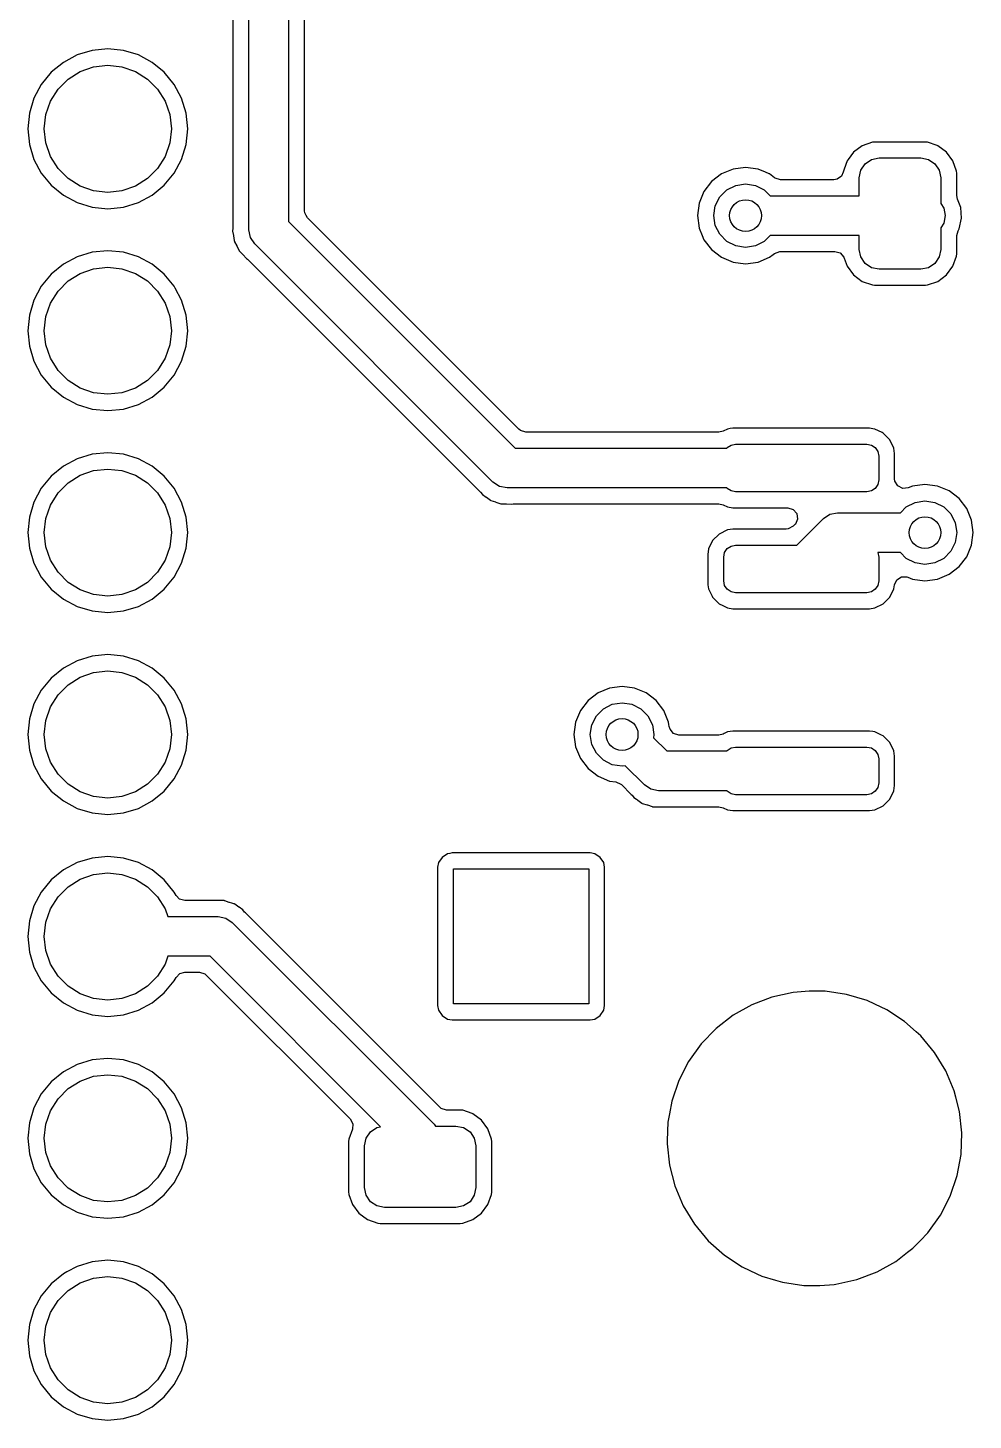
# Model space of a CAD drawing. Extents: x -3.95 to 1.03, y -1.83 to 1.03.
# Drawn here: x -2.194 to -1.726, y -0.14 to 0.55 of the extents above; entities that cross this region are included whole.
import ezdxf

# ---------------------------------------------------------------- set-up
doc = ezdxf.new("R2010")
doc.units = 0
doc.header["$MEASUREMENT"] = 0
doc.layers.add('BLACK', color=7, linetype='CONTINUOUS')

msp = doc.modelspace()

# ---------------------------------------------------------------- linework, layer by layer
at = {"layer": 'BLACK', "linetype": 'CONTINUOUS'}
for p, q in [((-2.08484, 0.45), (-2.08484, 0.6162)), ((-2.06516, 0.62028), (-2.06516, 0.45408)), ((-2.05726, 0.45937), (-2.05726, 0.61901)), ((-2.09274, 0.61091), (-2.09274, 0.45127)), ((-2.16245, 0.53882), (-2.16987, 0.53657)), ((-2.15472, 0.53958), (-2.16245, 0.53882)), ((-2.147, 0.53882), (-2.15472, 0.53958)), ((-2.13958, 0.53657), (-2.147, 0.53882)), ((-2.17671, 0.53291), (-2.18271, 0.52799)), ((-2.16987, 0.53657), (-2.17671, 0.53291)), ((-2.16173, 0.53071), (-2.15472, 0.5315)), ((-2.15472, 0.5315), (-2.14772, 0.53071)), ((-2.13273, 0.53291), (-2.13958, 0.53657)), ((-2.12674, 0.52799), (-2.13273, 0.53291)), ((-2.18271, 0.52799), (-2.18763, 0.52199)), ((-2.17935, 0.51964), (-2.17436, 0.52463)), ((-2.17436, 0.52463), (-2.16839, 0.52838)), ((-2.16839, 0.52838), (-2.16173, 0.53071)), ((-2.14772, 0.53071), (-2.14106, 0.52838)), ((-2.14106, 0.52838), (-2.13509, 0.52463)), ((-2.13509, 0.52463), (-2.1301, 0.51964)), ((-2.12181, 0.52199), (-2.12674, 0.52799)), ((-2.18763, 0.52199), (-2.19129, 0.51515)), ((-2.1831, 0.51367), (-2.17935, 0.51964)), ((-2.1301, 0.51964), (-2.12635, 0.51367)), ((-2.11816, 0.51515), (-2.12181, 0.52199)), ((-2.12181, 0.52199), (-2.12181, 0.52199)), ((-2.19129, 0.51515), (-2.19354, 0.50772)), ((-2.18543, 0.50701), (-2.1831, 0.51367)), ((-2.12635, 0.51367), (-2.12402, 0.50701)), ((-2.1159, 0.50772), (-2.11816, 0.51515)), ((-2.19354, 0.50772), (-2.1943, 0.5)), ((-2.18622, 0.5), (-2.18543, 0.50701)), ((-2.12402, 0.50701), (-2.12323, 0.5)), ((-2.11514, 0.5), (-2.1159, 0.50772)), ((-2.1943, 0.5), (-2.19354, 0.49228)), ((-2.18543, 0.49299), (-2.18622, 0.5)), ((-2.12323, 0.5), (-2.12402, 0.49299)), ((-2.1159, 0.49228), (-2.11514, 0.5)), ((-2.19354, 0.49228), (-2.19129, 0.48485)), ((-2.1831, 0.48633), (-2.18543, 0.49299)), ((-2.12402, 0.49299), (-2.12635, 0.48633)), ((-2.11816, 0.48485), (-2.1159, 0.49228)), ((-1.78107, 0.49157), (-1.78538, 0.4884)), ((-1.77603, 0.49334), (-1.78107, 0.49157)), ((-1.78107, 0.49157), (-1.78107, 0.49157)), ((-1.78107, 0.49157), (-1.78107, 0.49157)), ((-1.77483, 0.49345), (-1.77603, 0.49334)), ((-1.74989, 0.49345), (-1.77483, 0.49345)), ((-1.74869, 0.49334), (-1.74989, 0.49345)), ((-1.74398, 0.49169), (-1.74869, 0.49334)), ((-1.74364, 0.49157), (-1.74398, 0.49169)), ((-1.73934, 0.4884), (-1.74364, 0.49157)), ((-2.19129, 0.48485), (-2.18763, 0.47801)), ((-2.17935, 0.48036), (-2.1831, 0.48633)), ((-2.12635, 0.48633), (-2.1301, 0.48036)), ((-2.12181, 0.47801), (-2.11816, 0.48485)), ((-1.78855, 0.4841), (-1.78997, 0.48003)), ((-1.78799, 0.48485), (-1.78855, 0.4841)), ((-1.78538, 0.4884), (-1.78799, 0.48485)), ((-1.77965, 0.48268), (-1.77646, 0.48481)), ((-1.77646, 0.48481), (-1.77269, 0.48556)), ((-1.77269, 0.48556), (-1.75202, 0.48556)), ((-1.75202, 0.48556), (-1.74826, 0.48481)), ((-1.74826, 0.48481), (-1.74506, 0.48268)), ((-1.73616, 0.4841), (-1.73934, 0.4884)), ((-1.7344, 0.47905), (-1.73616, 0.4841)), ((-2.18763, 0.47801), (-2.18271, 0.47201)), ((-2.17436, 0.47537), (-2.17935, 0.48036)), ((-2.1301, 0.48036), (-2.13509, 0.47537)), ((-2.12674, 0.47201), (-2.12181, 0.47801)), ((-1.8508, 0.47765), (-1.85573, 0.47386)), ((-1.84504, 0.48003), (-1.8508, 0.47765)), ((-1.83887, 0.48085), (-1.84504, 0.48003)), ((-1.8327, 0.48003), (-1.83887, 0.48085)), ((-1.82902, 0.47851), (-1.8327, 0.48003)), ((-1.82716, 0.47774), (-1.82902, 0.47851)), ((-1.82695, 0.47765), (-1.82716, 0.47774)), ((-1.82447, 0.47574), (-1.82695, 0.47765)), ((-1.79132, 0.47661), (-1.79356, 0.47501)), ((-1.79057, 0.47851), (-1.79132, 0.47661)), ((-1.79051, 0.47849), (-1.79057, 0.47851)), ((-1.78997, 0.48003), (-1.79051, 0.47849)), ((-1.78253, 0.47572), (-1.78179, 0.47948)), ((-1.78179, 0.47948), (-1.77965, 0.48268)), ((-1.74506, 0.48268), (-1.74293, 0.47948)), ((-1.74293, 0.47948), (-1.74218, 0.47572)), ((-1.7343, 0.47797), (-1.7344, 0.47905)), ((-1.73429, 0.47785), (-1.7343, 0.47797)), ((-1.7343, 0.47797), (-1.7343, 0.47797)), ((-1.73429, 0.47774), (-1.73429, 0.47785)), ((-1.73429, 0.46695), (-1.73429, 0.47774)), ((-2.18271, 0.47201), (-2.17671, 0.46709)), ((-2.16839, 0.47162), (-2.17436, 0.47537)), ((-2.16173, 0.46929), (-2.16839, 0.47162)), ((-2.15472, 0.4685), (-2.16173, 0.46929)), ((-2.14772, 0.46929), (-2.15472, 0.4685)), ((-2.14106, 0.47162), (-2.14772, 0.46929)), ((-2.13509, 0.47537), (-2.14106, 0.47162)), ((-2.13273, 0.46709), (-2.12674, 0.47201)), ((-1.85952, 0.46892), (-1.86191, 0.46317)), ((-1.85573, 0.47386), (-1.85952, 0.46892)), ((-1.85161, 0.46626), (-1.84813, 0.46974)), ((-1.84813, 0.46974), (-1.84374, 0.47198)), ((-1.84374, 0.47198), (-1.83887, 0.47275)), ((-1.83887, 0.47275), (-1.83401, 0.47198)), ((-1.83401, 0.47198), (-1.82962, 0.46974)), ((-1.82962, 0.46974), (-1.82672, 0.46684)), ((-1.82413, 0.47551), (-1.82447, 0.47574)), ((-1.82149, 0.47474), (-1.82413, 0.47551)), ((-1.79517, 0.47474), (-1.82149, 0.47474)), ((-1.79356, 0.47501), (-1.79517, 0.47474)), ((-1.78253, 0.46684), (-1.78253, 0.47572)), ((-1.74218, 0.47572), (-1.74218, 0.46297)), ((-2.17671, 0.46709), (-2.17671, 0.46709)), ((-2.17671, 0.46709), (-2.16987, 0.46343)), ((-2.16987, 0.46343), (-2.16245, 0.46118)), ((-2.147, 0.46118), (-2.13958, 0.46343)), ((-2.13958, 0.46343), (-2.13273, 0.46709)), ((-1.86191, 0.46317), (-1.86272, 0.457)), ((-1.85385, 0.46187), (-1.85161, 0.46626)), ((-1.82672, 0.46684), (-1.78253, 0.46684)), ((-1.74218, 0.46297), (-1.74071, 0.46077)), ((-1.73395, 0.46516), (-1.73429, 0.46695)), ((-1.73231, 0.46099), (-1.73395, 0.46516)), ((-2.16245, 0.46118), (-2.15472, 0.46042)), ((-2.15472, 0.46042), (-2.147, 0.46118)), ((-2.05715, 0.45833), (-2.05726, 0.45937)), ((-2.05643, 0.457), (-2.05715, 0.45833)), ((-2.05583, 0.45592), (-2.05643, 0.457)), ((-1.95108, 0.35117), (-2.05583, 0.45592)), ((-1.86272, 0.457), (-1.86191, 0.45083)), ((-1.85462, 0.457), (-1.85385, 0.46187)), ((-1.85385, 0.45213), (-1.85462, 0.457)), ((-1.74071, 0.46077), (-1.73996, 0.457)), ((-1.73996, 0.457), (-1.74071, 0.45323)), ((-1.7331, 0.45045), (-1.73191, 0.45566)), ((-1.73191, 0.45566), (-1.73231, 0.46099)), ((-2.09277, 0.45072), (-2.09292, 0.44933)), ((-2.09292, 0.44933), (-2.09251, 0.44712)), ((-2.09274, 0.45127), (-2.09277, 0.45072)), ((-2.08409, 0.44623), (-2.08484, 0.45)), ((-2.06516, 0.45408), (-1.95292, 0.34184)), ((-1.86191, 0.45083), (-1.86036, 0.44709)), ((-1.85161, 0.44774), (-1.85385, 0.45213)), ((-1.74071, 0.45323), (-1.74218, 0.45103)), ((-1.74218, 0.45103), (-1.74218, 0.44028)), ((-1.73429, 0.44709), (-1.73363, 0.44953)), ((-1.73363, 0.44953), (-1.7331, 0.45045)), ((-2.09251, 0.44712), (-2.09248, 0.44694)), ((-2.09248, 0.44694), (-2.09214, 0.44471)), ((-2.09214, 0.44471), (-2.09214, 0.44471)), ((-2.09214, 0.44471), (-2.0921, 0.44448)), ((-2.0921, 0.44448), (-2.09204, 0.44429)), ((-2.09204, 0.44429), (-2.09193, 0.44408)), ((-2.09193, 0.44408), (-2.09193, 0.44408)), ((-2.09193, 0.44408), (-2.09088, 0.44208)), ((-2.09088, 0.44208), (-2.0908, 0.44192)), ((-2.0908, 0.44192), (-2.08972, 0.43968)), ((-2.08196, 0.44304), (-2.08409, 0.44623)), ((-1.96396, 0.32504), (-2.08196, 0.44304)), ((-1.86036, 0.44709), (-1.85952, 0.44508)), ((-1.85952, 0.44508), (-1.85573, 0.44014)), ((-1.84813, 0.44426), (-1.85161, 0.44774)), ((-1.84374, 0.44202), (-1.84813, 0.44426)), ((-1.83887, 0.44125), (-1.84374, 0.44202)), ((-1.83401, 0.44202), (-1.83887, 0.44125)), ((-1.82962, 0.44426), (-1.83401, 0.44202)), ((-1.82672, 0.44716), (-1.82962, 0.44426)), ((-1.78253, 0.44716), (-1.82672, 0.44716)), ((-1.78253, 0.44028), (-1.78253, 0.44716)), ((-1.73429, 0.43815), (-1.73429, 0.44709)), ((-2.16987, 0.43657), (-2.17671, 0.43291)), ((-2.16245, 0.43882), (-2.16987, 0.43657)), ((-2.15472, 0.43958), (-2.16245, 0.43882)), ((-2.147, 0.43882), (-2.15472, 0.43958)), ((-2.13958, 0.43657), (-2.147, 0.43882)), ((-2.13273, 0.43291), (-2.13958, 0.43657)), ((-2.08972, 0.43968), (-2.0896, 0.43952)), ((-2.0896, 0.43952), (-2.08784, 0.43776)), ((-2.08784, 0.43776), (-2.08771, 0.43763)), ((-2.08771, 0.43763), (-2.0862, 0.43599)), ((-2.0862, 0.43599), (-2.08602, 0.4358)), ((-2.08602, 0.4358), (-2.08544, 0.43535)), ((-2.08544, 0.43535), (-1.97044, 0.32036)), ((-1.85573, 0.44014), (-1.8508, 0.43635)), ((-1.8508, 0.43635), (-1.84504, 0.43397)), ((-1.8327, 0.43397), (-1.82695, 0.43635)), ((-1.82695, 0.43635), (-1.8252, 0.43769)), ((-1.8252, 0.43769), (-1.82447, 0.43826)), ((-1.82447, 0.43826), (-1.8219, 0.43925)), ((-1.8219, 0.43925), (-1.82149, 0.43926)), ((-1.82149, 0.43926), (-1.79459, 0.43926)), ((-1.79459, 0.43926), (-1.79195, 0.43849)), ((-1.79195, 0.43849), (-1.79015, 0.43641)), ((-1.79015, 0.43641), (-1.78998, 0.436)), ((-1.78998, 0.436), (-1.78855, 0.4319)), ((-1.78179, 0.43652), (-1.78253, 0.44028)), ((-1.77965, 0.43332), (-1.78179, 0.43652)), ((-1.74293, 0.43652), (-1.74506, 0.43332)), ((-1.74218, 0.44028), (-1.74293, 0.43652)), ((-1.73616, 0.4319), (-1.7344, 0.43695)), ((-1.7344, 0.43695), (-1.7343, 0.43803)), ((-1.7343, 0.43803), (-1.73429, 0.43815)), ((-1.7343, 0.43803), (-1.7343, 0.43803)), ((-2.18271, 0.42799), (-2.18763, 0.42199)), ((-2.17671, 0.43291), (-2.18271, 0.42799)), ((-2.17436, 0.42462), (-2.16839, 0.42838)), ((-2.16839, 0.42838), (-2.16173, 0.43071)), ((-2.16173, 0.43071), (-2.15472, 0.4315)), ((-2.15472, 0.4315), (-2.14772, 0.43071)), ((-2.14772, 0.43071), (-2.14106, 0.42838)), ((-2.14106, 0.42838), (-2.13509, 0.42462)), ((-2.12674, 0.42799), (-2.13273, 0.43291)), ((-2.12181, 0.42199), (-2.12674, 0.42799)), ((-1.84504, 0.43397), (-1.83887, 0.43315)), ((-1.83887, 0.43315), (-1.8327, 0.43397)), ((-1.78855, 0.4319), (-1.78855, 0.4319)), ((-1.78855, 0.4319), (-1.78855, 0.4319)), ((-1.78855, 0.4319), (-1.78538, 0.4276)), ((-1.78538, 0.4276), (-1.78107, 0.42442)), ((-1.77646, 0.43119), (-1.77965, 0.43332)), ((-1.77269, 0.43044), (-1.77646, 0.43119)), ((-1.75202, 0.43044), (-1.77269, 0.43044)), ((-1.74826, 0.43119), (-1.75202, 0.43044)), ((-1.74506, 0.43332), (-1.74826, 0.43119)), ((-1.74364, 0.42442), (-1.73934, 0.4276)), ((-1.73934, 0.4276), (-1.73616, 0.4319)), ((-2.18763, 0.42199), (-2.19129, 0.41515)), ((-2.17935, 0.41964), (-2.17436, 0.42462)), ((-2.13509, 0.42462), (-2.1301, 0.41964)), ((-2.12134, 0.42111), (-2.12181, 0.42199)), ((-2.11816, 0.41515), (-2.12134, 0.42111)), ((-1.78107, 0.42442), (-1.77603, 0.42266)), ((-1.77603, 0.42266), (-1.77494, 0.42256)), ((-1.77494, 0.42256), (-1.77494, 0.42256)), ((-1.77494, 0.42256), (-1.77483, 0.42255)), ((-1.77483, 0.42255), (-1.77471, 0.42255)), ((-1.77471, 0.42255), (-1.75, 0.42255)), ((-1.75, 0.42255), (-1.74989, 0.42255)), ((-1.74989, 0.42255), (-1.74977, 0.42256)), ((-1.74977, 0.42256), (-1.74869, 0.42266)), ((-1.74977, 0.42256), (-1.74977, 0.42256)), ((-1.74869, 0.42266), (-1.74364, 0.42442)), ((-2.19129, 0.41515), (-2.19354, 0.40772)), ((-2.1831, 0.41367), (-2.17935, 0.41964)), ((-2.1301, 0.41964), (-2.12635, 0.41367)), ((-2.1159, 0.40772), (-2.11816, 0.41515)), ((-2.19354, 0.40772), (-2.1943, 0.4)), ((-2.18622, 0.4), (-2.18543, 0.40701)), ((-2.18543, 0.40701), (-2.1831, 0.41367)), ((-2.12635, 0.41367), (-2.12402, 0.40701)), ((-2.12402, 0.40701), (-2.12323, 0.4)), ((-2.11514, 0.4), (-2.1159, 0.40772)), ((-2.1943, 0.4), (-2.19354, 0.39228)), ((-2.18543, 0.39299), (-2.18622, 0.4)), ((-2.12323, 0.4), (-2.12402, 0.39299)), ((-2.1159, 0.39228), (-2.11514, 0.4)), ((-2.19354, 0.39228), (-2.19129, 0.38485)), ((-2.1831, 0.38633), (-2.18543, 0.39299)), ((-2.17935, 0.38036), (-2.1831, 0.38633)), ((-2.12635, 0.38633), (-2.1301, 0.38036)), ((-2.12402, 0.39299), (-2.12635, 0.38633)), ((-2.11816, 0.38485), (-2.1159, 0.39228)), ((-2.19129, 0.38485), (-2.18763, 0.37801)), ((-2.17436, 0.37538), (-2.17935, 0.38036)), ((-2.1301, 0.38036), (-2.13509, 0.37538)), ((-2.12181, 0.37801), (-2.11816, 0.38485)), ((-2.18763, 0.37801), (-2.18271, 0.37201)), ((-2.16839, 0.37162), (-2.17436, 0.37538)), ((-2.13509, 0.37538), (-2.14106, 0.37162)), ((-2.12674, 0.37201), (-2.12181, 0.37801)), ((-2.18271, 0.37201), (-2.17671, 0.36709)), ((-2.17671, 0.36709), (-2.17671, 0.36709)), ((-2.17671, 0.36709), (-2.16987, 0.36343)), ((-2.16173, 0.36929), (-2.16839, 0.37162)), ((-2.15472, 0.3685), (-2.16173, 0.36929)), ((-2.14772, 0.36929), (-2.15472, 0.3685)), ((-2.14106, 0.37162), (-2.14772, 0.36929)), ((-2.13958, 0.36343), (-2.13273, 0.36709)), ((-2.13273, 0.36709), (-2.12674, 0.37201)), ((-2.16987, 0.36343), (-2.16245, 0.36118)), ((-2.16245, 0.36118), (-2.15472, 0.36042)), ((-2.15472, 0.36042), (-2.147, 0.36118)), ((-2.147, 0.36118), (-2.13958, 0.36343)), ((-1.8451, 0.3517), (-1.84645, 0.35151)), ((-1.77752, 0.3517), (-1.8451, 0.3517)), ((-1.8451, 0.3517), (-1.8451, 0.3517)), ((-1.77591, 0.35147), (-1.77752, 0.3517)), ((-1.77752, 0.3517), (-1.77752, 0.3517)), ((-1.95027, 0.35051), (-1.95108, 0.35117)), ((-1.94763, 0.34974), (-1.95027, 0.35051)), ((-1.85214, 0.34974), (-1.94763, 0.34974)), ((-1.85, 0.35023), (-1.85214, 0.34974)), ((-1.84779, 0.35131), (-1.85, 0.35023)), ((-1.84645, 0.35151), (-1.84779, 0.35131)), ((-1.77484, 0.35131), (-1.77591, 0.35147)), ((-1.77124, 0.34955), (-1.77484, 0.35131)), ((-1.7707, 0.34929), (-1.77124, 0.34955)), ((-1.76745, 0.34603), (-1.7707, 0.34929)), ((-1.76543, 0.3419), (-1.76745, 0.34603)), ((-2.16245, 0.33882), (-2.16987, 0.33657)), ((-2.15472, 0.33958), (-2.16245, 0.33882)), ((-2.147, 0.33882), (-2.15472, 0.33958)), ((-2.13958, 0.33657), (-2.147, 0.33882)), ((-1.95292, 0.34184), (-1.84813, 0.34184)), ((-1.84813, 0.34184), (-1.84797, 0.34208)), ((-1.84797, 0.34208), (-1.84605, 0.34336)), ((-1.84605, 0.34336), (-1.84379, 0.34381)), ((-1.84379, 0.34381), (-1.77883, 0.34381)), ((-1.77883, 0.34381), (-1.77657, 0.34336)), ((-1.77657, 0.34336), (-1.77466, 0.34208)), ((-1.77466, 0.34208), (-1.77338, 0.34016)), ((-1.77338, 0.34016), (-1.77293, 0.33791)), ((-1.77293, 0.33791), (-1.77293, 0.32609)), ((-1.76503, 0.33921), (-1.76543, 0.3419)), ((-1.76503, 0.32667), (-1.76503, 0.33921)), ((-2.17671, 0.33291), (-2.18271, 0.32799)), ((-2.16987, 0.33657), (-2.17671, 0.33291)), ((-2.16173, 0.33071), (-2.15472, 0.3315)), ((-2.15472, 0.3315), (-2.14772, 0.33071)), ((-2.13273, 0.33291), (-2.13958, 0.33657)), ((-2.12674, 0.32799), (-2.13273, 0.33291)), ((-2.18271, 0.32799), (-2.18763, 0.32199)), ((-2.17935, 0.31964), (-2.17436, 0.32462)), ((-2.17436, 0.32462), (-2.16839, 0.32838)), ((-2.16839, 0.32838), (-2.16173, 0.33071)), ((-2.14772, 0.33071), (-2.14106, 0.32838)), ((-2.14106, 0.32838), (-2.13509, 0.32462)), ((-2.13509, 0.32462), (-2.1301, 0.31964)), ((-2.12181, 0.32199), (-2.12674, 0.32799)), ((-1.96077, 0.32291), (-1.96396, 0.32504)), ((-1.77293, 0.32609), (-1.77338, 0.32383)), ((-1.76488, 0.32546), (-1.76503, 0.32667)), ((-1.76348, 0.3231), (-1.76488, 0.32546)), ((-2.18763, 0.32199), (-2.19129, 0.31515)), ((-2.1831, 0.31367), (-2.17935, 0.31964)), ((-2.1301, 0.31964), (-2.12635, 0.31367)), ((-2.11816, 0.31515), (-2.12181, 0.32199)), ((-2.12181, 0.32199), (-2.12181, 0.32199)), ((-1.97044, 0.32036), (-1.97007, 0.31995)), ((-1.97007, 0.31995), (-1.9692, 0.31885)), ((-1.9692, 0.31885), (-1.96734, 0.31758)), ((-1.96734, 0.31758), (-1.96719, 0.31748)), ((-1.96719, 0.31748), (-1.96519, 0.316)), ((-1.957, 0.32216), (-1.96077, 0.32291)), ((-1.84813, 0.32216), (-1.957, 0.32216)), ((-1.957, 0.32216), (-1.957, 0.32216)), ((-1.84797, 0.32192), (-1.84813, 0.32216)), ((-1.84605, 0.32064), (-1.84797, 0.32192)), ((-1.84379, 0.32019), (-1.84605, 0.32064)), ((-1.77883, 0.32019), (-1.84379, 0.32019)), ((-1.77657, 0.32064), (-1.77883, 0.32019)), ((-1.77466, 0.32192), (-1.77657, 0.32064)), ((-1.77338, 0.32383), (-1.77466, 0.32192)), ((-1.76102, 0.32186), (-1.76348, 0.3231)), ((-1.75828, 0.32216), (-1.76102, 0.32186)), ((-1.75617, 0.32303), (-1.75828, 0.32216)), ((-1.75, 0.32385), (-1.75617, 0.32303)), ((-1.74383, 0.32303), (-1.75, 0.32385)), ((-1.73808, 0.32065), (-1.74383, 0.32303)), ((-1.73314, 0.31686), (-1.73808, 0.32065)), ((-2.19129, 0.31515), (-2.19354, 0.30772)), ((-2.18543, 0.30701), (-2.1831, 0.31367)), ((-2.12635, 0.31367), (-2.12402, 0.30701)), ((-2.1159, 0.30772), (-2.11816, 0.31515)), ((-1.96519, 0.316), (-1.96501, 0.31591)), ((-1.96501, 0.31591), (-1.96263, 0.31518)), ((-1.96263, 0.31518), (-1.96246, 0.31512)), ((-1.96246, 0.31512), (-1.96011, 0.3143)), ((-1.96011, 0.3143), (-1.95991, 0.31426)), ((-1.95991, 0.31426), (-1.95967, 0.31426)), ((-1.95967, 0.31426), (-1.95742, 0.31426)), ((-1.95742, 0.31426), (-1.95724, 0.31426)), ((-1.95724, 0.31426), (-1.95475, 0.31417)), ((-1.95475, 0.31417), (-1.95402, 0.31426)), ((-1.95402, 0.31426), (-1.85214, 0.31426)), ((-1.85214, 0.31426), (-1.85, 0.31377)), ((-1.85, 0.31377), (-1.84779, 0.31269)), ((-1.84779, 0.31269), (-1.84779, 0.31269)), ((-1.84779, 0.31269), (-1.84779, 0.31269)), ((-1.84779, 0.31269), (-1.8451, 0.31229)), ((-1.8451, 0.31229), (-1.8451, 0.31229)), ((-1.8451, 0.31229), (-1.81789, 0.31229)), ((-1.81789, 0.31229), (-1.81525, 0.31152)), ((-1.81525, 0.31152), (-1.81345, 0.30944)), ((-1.76215, 0.30984), (-1.75926, 0.31274)), ((-1.75926, 0.31274), (-1.75487, 0.31498)), ((-1.75487, 0.31498), (-1.75, 0.31575)), ((-1.75, 0.31575), (-1.74513, 0.31498)), ((-1.74513, 0.31498), (-1.74074, 0.31274)), ((-1.74074, 0.31274), (-1.73726, 0.30926)), ((-1.72935, 0.31192), (-1.73314, 0.31686)), ((-1.72697, 0.30617), (-1.72935, 0.31192)), ((-2.19354, 0.30772), (-2.1943, 0.3)), ((-2.18622, 0.3), (-2.18543, 0.30701)), ((-2.12402, 0.30701), (-2.12323, 0.3)), ((-2.11514, 0.3), (-2.1159, 0.30772)), ((-1.81444, 0.30396), (-1.81526, 0.30313)), ((-1.8142, 0.30422), (-1.81444, 0.30396)), ((-1.81306, 0.30672), (-1.8142, 0.30422)), ((-1.81345, 0.30944), (-1.81306, 0.30672)), ((-1.81342, 0.29381), (-1.80027, 0.30696)), ((-1.80027, 0.30696), (-1.79708, 0.30909)), ((-1.80027, 0.30696), (-1.80027, 0.30696)), ((-1.79708, 0.30909), (-1.79331, 0.30984)), ((-1.79331, 0.30984), (-1.76215, 0.30984)), ((-1.73726, 0.30926), (-1.73502, 0.30487)), ((-1.73502, 0.30487), (-1.73425, 0.3)), ((-1.72615, 0.3), (-1.72697, 0.30617)), ((-2.1943, 0.3), (-2.19354, 0.29228)), ((-2.18543, 0.29299), (-2.18622, 0.3)), ((-2.12323, 0.3), (-2.12402, 0.29299)), ((-2.1159, 0.29228), (-2.11514, 0.3)), ((-1.85192, 0.29929), (-1.85518, 0.29603)), ((-1.84779, 0.30131), (-1.85192, 0.29929)), ((-1.84645, 0.30151), (-1.84779, 0.30131)), ((-1.8451, 0.30171), (-1.84645, 0.30151)), ((-1.81871, 0.30171), (-1.8451, 0.30171)), ((-1.81768, 0.30182), (-1.81871, 0.30171)), ((-1.81526, 0.30313), (-1.81768, 0.30182)), ((-1.73425, 0.3), (-1.73502, 0.29513)), ((-1.72697, 0.29383), (-1.72615, 0.3)), ((-2.19354, 0.29228), (-2.19129, 0.28485)), ((-2.1831, 0.28633), (-2.18543, 0.29299)), ((-2.12402, 0.29299), (-2.12635, 0.28633)), ((-2.11816, 0.28485), (-2.1159, 0.29228)), ((-1.8572, 0.2919), (-1.85759, 0.28921)), ((-1.85518, 0.29603), (-1.8572, 0.2919)), ((-1.8572, 0.2919), (-1.8572, 0.2919)), ((-1.8497, 0.28791), (-1.84925, 0.29017)), ((-1.84925, 0.29017), (-1.84797, 0.29208)), ((-1.84797, 0.29208), (-1.84605, 0.29336)), ((-1.84605, 0.29336), (-1.84379, 0.29381)), ((-1.84379, 0.29381), (-1.81342, 0.29381)), ((-1.76215, 0.29016), (-1.77338, 0.29016)), ((-1.77338, 0.29016), (-1.77293, 0.28791)), ((-1.75926, 0.28726), (-1.76215, 0.29016)), ((-1.73726, 0.29074), (-1.74074, 0.28726)), ((-1.73502, 0.29513), (-1.73726, 0.29074)), ((-1.72935, 0.28808), (-1.72697, 0.29383)), ((-2.19129, 0.28485), (-2.18763, 0.27801)), ((-2.17935, 0.28036), (-2.1831, 0.28633)), ((-2.12635, 0.28633), (-2.1301, 0.28036)), ((-2.12181, 0.27801), (-2.11816, 0.28485)), ((-1.85759, 0.28921), (-1.85759, 0.27479)), ((-1.8497, 0.27609), (-1.8497, 0.28791)), ((-1.77293, 0.28791), (-1.77293, 0.27609)), ((-1.75487, 0.28502), (-1.75926, 0.28726)), ((-1.75, 0.28425), (-1.75487, 0.28502)), ((-1.74513, 0.28502), (-1.75, 0.28425)), ((-1.74074, 0.28726), (-1.74513, 0.28502)), ((-1.73808, 0.27935), (-1.73314, 0.28314)), ((-1.73314, 0.28314), (-1.72935, 0.28808)), ((-2.18763, 0.27801), (-2.18271, 0.27201)), ((-2.17436, 0.27537), (-2.17935, 0.28036)), ((-2.1301, 0.28036), (-2.13509, 0.27537)), ((-2.12674, 0.27201), (-2.12181, 0.27801)), ((-1.84925, 0.27383), (-1.8497, 0.27609)), ((-1.77293, 0.27609), (-1.77338, 0.27383)), ((-1.76513, 0.2741), (-1.76399, 0.2766)), ((-1.76399, 0.2766), (-1.76167, 0.27808)), ((-1.76167, 0.27808), (-1.75892, 0.27808)), ((-1.75892, 0.27808), (-1.75844, 0.2779)), ((-1.75844, 0.2779), (-1.75617, 0.27697)), ((-1.75617, 0.27697), (-1.75, 0.27615)), ((-1.75, 0.27615), (-1.74383, 0.27697)), ((-1.74383, 0.27697), (-1.73808, 0.27935)), ((-2.18271, 0.27201), (-2.17671, 0.26709)), ((-2.16839, 0.27162), (-2.17436, 0.27537)), ((-2.16173, 0.26929), (-2.16839, 0.27162)), ((-2.15472, 0.2685), (-2.16173, 0.26929)), ((-2.14772, 0.26929), (-2.15472, 0.2685)), ((-2.14106, 0.27162), (-2.14772, 0.26929)), ((-2.13509, 0.27537), (-2.14106, 0.27162)), ((-2.13273, 0.26709), (-2.12674, 0.27201)), ((-1.85759, 0.27479), (-1.85749, 0.2741)), ((-1.85749, 0.2741), (-1.8572, 0.2721)), ((-1.8572, 0.2721), (-1.85548, 0.26858)), ((-1.84797, 0.27192), (-1.84925, 0.27383)), ((-1.84605, 0.27064), (-1.84797, 0.27192)), ((-1.84379, 0.27019), (-1.84605, 0.27064)), ((-1.77883, 0.27019), (-1.84379, 0.27019)), ((-1.77657, 0.27064), (-1.77883, 0.27019)), ((-1.77466, 0.27192), (-1.77657, 0.27064)), ((-1.77338, 0.27383), (-1.77466, 0.27192)), ((-1.76745, 0.26797), (-1.76543, 0.2721)), ((-1.76543, 0.2721), (-1.76513, 0.2741)), ((-2.17671, 0.26709), (-2.17671, 0.26709)), ((-2.17671, 0.26709), (-2.16987, 0.26343)), ((-2.16987, 0.26343), (-2.16245, 0.26118)), ((-2.147, 0.26118), (-2.13958, 0.26343)), ((-2.13958, 0.26343), (-2.13273, 0.26709)), ((-1.85548, 0.26858), (-1.85518, 0.26797)), ((-1.85518, 0.26797), (-1.85192, 0.26471)), ((-1.85192, 0.26471), (-1.85012, 0.26383)), ((-1.85012, 0.26383), (-1.84779, 0.26269)), ((-1.84779, 0.26269), (-1.84779, 0.26269)), ((-1.84779, 0.26269), (-1.84779, 0.26269)), ((-1.84779, 0.26269), (-1.8451, 0.2623)), ((-1.8451, 0.2623), (-1.8451, 0.2623)), ((-1.8451, 0.2623), (-1.77752, 0.2623)), ((-1.77752, 0.2623), (-1.77484, 0.26269)), ((-1.77484, 0.26269), (-1.7707, 0.26471)), ((-1.7707, 0.26471), (-1.76745, 0.26797)), ((-2.16245, 0.26118), (-2.15472, 0.26042)), ((-2.15472, 0.26042), (-2.147, 0.26118)), ((-2.16987, 0.23657), (-2.17671, 0.23291)), ((-2.16245, 0.23882), (-2.16987, 0.23657)), ((-2.15472, 0.23958), (-2.16245, 0.23882)), ((-2.147, 0.23882), (-2.15472, 0.23958)), ((-2.13958, 0.23657), (-2.147, 0.23882)), ((-2.13273, 0.23291), (-2.13958, 0.23657)), ((-2.18271, 0.22799), (-2.18763, 0.22199)), ((-2.17671, 0.23291), (-2.18271, 0.22799)), ((-2.17436, 0.22462), (-2.16839, 0.22838)), ((-2.16839, 0.22838), (-2.16173, 0.23071)), ((-2.16173, 0.23071), (-2.15472, 0.2315)), ((-2.15472, 0.2315), (-2.14772, 0.23071)), ((-2.14772, 0.23071), (-2.14106, 0.22838)), ((-2.14106, 0.22838), (-2.13509, 0.22462)), ((-2.12674, 0.22799), (-2.13273, 0.23291)), ((-2.12181, 0.22199), (-2.12674, 0.22799)), ((-2.18763, 0.22199), (-2.19129, 0.21515)), ((-2.17935, 0.21964), (-2.17436, 0.22462)), ((-2.13509, 0.22462), (-2.1301, 0.21964)), ((-2.11816, 0.21515), (-2.12181, 0.22199)), ((-2.12181, 0.22199), (-2.12181, 0.22199)), ((-1.90617, 0.22303), (-1.91192, 0.22065)), ((-1.9, 0.22385), (-1.90617, 0.22303)), ((-1.89383, 0.22303), (-1.9, 0.22385)), ((-1.88808, 0.22065), (-1.89383, 0.22303)), ((-2.19129, 0.21515), (-2.19354, 0.20772)), ((-2.1831, 0.21367), (-2.17935, 0.21964)), ((-2.1301, 0.21964), (-2.12635, 0.21367)), ((-2.1159, 0.20772), (-2.11816, 0.21515)), ((-1.91686, 0.21686), (-1.92065, 0.21192)), ((-1.91192, 0.22065), (-1.91686, 0.21686)), ((-1.90926, 0.21274), (-1.90487, 0.21498)), ((-1.90487, 0.21498), (-1.9, 0.21575)), ((-1.9, 0.21575), (-1.89513, 0.21498)), ((-1.89513, 0.21498), (-1.89074, 0.21274)), ((-1.88314, 0.21686), (-1.88808, 0.22065)), ((-1.87935, 0.21192), (-1.88314, 0.21686)), ((-2.19354, 0.20772), (-2.1943, 0.2)), ((-2.18622, 0.2), (-2.18543, 0.20701)), ((-2.18543, 0.20701), (-2.1831, 0.21367)), ((-2.12635, 0.21367), (-2.12402, 0.20701)), ((-2.12402, 0.20701), (-2.12323, 0.2)), ((-2.11514, 0.2), (-2.1159, 0.20772)), ((-1.92065, 0.21192), (-1.92303, 0.20617)), ((-1.91498, 0.20487), (-1.91274, 0.20926)), ((-1.91274, 0.20926), (-1.90926, 0.21274)), ((-1.89074, 0.21274), (-1.88726, 0.20926)), ((-1.88726, 0.20926), (-1.88502, 0.20487)), ((-1.87697, 0.20617), (-1.87935, 0.21192)), ((-1.87935, 0.21192), (-1.87935, 0.21192)), ((-2.1943, 0.2), (-2.19354, 0.19228)), ((-2.18543, 0.19299), (-2.18622, 0.2)), ((-2.12323, 0.2), (-2.12402, 0.19299)), ((-2.1159, 0.19228), (-2.11514, 0.2)), ((-1.92303, 0.20617), (-1.92385, 0.2)), ((-1.92385, 0.2), (-1.92303, 0.19383)), ((-1.91575, 0.2), (-1.91498, 0.20487)), ((-1.91498, 0.19513), (-1.91575, 0.2)), ((-1.88502, 0.20487), (-1.88425, 0.2)), ((-1.88425, 0.2), (-1.8845, 0.19842)), ((-1.8768, 0.2049), (-1.87697, 0.20617)), ((-1.87668, 0.20398), (-1.8768, 0.2049)), ((-1.87628, 0.20259), (-1.87668, 0.20398)), ((-1.87448, 0.20051), (-1.87628, 0.20259)), ((-1.87184, 0.19974), (-1.87448, 0.20051)), ((-1.85, 0.20023), (-1.85214, 0.19974)), ((-1.84953, 0.20046), (-1.85, 0.20023)), ((-1.84779, 0.20131), (-1.84953, 0.20046)), ((-1.84645, 0.20151), (-1.84779, 0.20131)), ((-1.8451, 0.2017), (-1.84645, 0.20151)), ((-1.77752, 0.2017), (-1.8451, 0.2017)), ((-1.8451, 0.2017), (-1.8451, 0.2017)), ((-1.77591, 0.20147), (-1.77752, 0.2017)), ((-1.77752, 0.2017), (-1.77752, 0.2017)), ((-1.77484, 0.20131), (-1.77591, 0.20147)), ((-1.77161, 0.19974), (-1.77484, 0.20131)), ((-1.92303, 0.19383), (-1.92065, 0.18808)), ((-1.91274, 0.19074), (-1.91498, 0.19513)), ((-1.8845, 0.19842), (-1.87792, 0.19184)), ((-1.85214, 0.19974), (-1.87184, 0.19974)), ((-1.84797, 0.19208), (-1.84605, 0.19336)), ((-1.84605, 0.19336), (-1.84379, 0.19381)), ((-1.84379, 0.19381), (-1.77883, 0.19381)), ((-1.77883, 0.19381), (-1.77657, 0.19336)), ((-1.77657, 0.19336), (-1.77466, 0.19208)), ((-1.7707, 0.19929), (-1.77161, 0.19974)), ((-1.76745, 0.19603), (-1.7707, 0.19929)), ((-1.76543, 0.1919), (-1.76745, 0.19603)), ((-2.19354, 0.19228), (-2.19129, 0.18485)), ((-2.1831, 0.18633), (-2.18543, 0.19299)), ((-2.17935, 0.18036), (-2.1831, 0.18633)), ((-2.12635, 0.18633), (-2.1301, 0.18036)), ((-2.12402, 0.19299), (-2.12635, 0.18633)), ((-2.11816, 0.18485), (-2.1159, 0.19228)), ((-1.92065, 0.18808), (-1.92065, 0.18808)), ((-1.92065, 0.18808), (-1.91686, 0.18314)), ((-1.90926, 0.18726), (-1.91274, 0.19074)), ((-1.90487, 0.18502), (-1.90926, 0.18726)), ((-1.87792, 0.19184), (-1.84813, 0.19184)), ((-1.84813, 0.19184), (-1.84797, 0.19208)), ((-1.77466, 0.19208), (-1.77338, 0.19017)), ((-1.77338, 0.19017), (-1.77293, 0.18791)), ((-1.77293, 0.18791), (-1.77293, 0.17609)), ((-1.76503, 0.18921), (-1.76543, 0.1919)), ((-1.76503, 0.17478), (-1.76503, 0.18921)), ((-2.19129, 0.18485), (-2.18763, 0.17801)), ((-2.17436, 0.17538), (-2.17935, 0.18036)), ((-2.1301, 0.18036), (-2.13509, 0.17538)), ((-2.12181, 0.17801), (-2.11816, 0.18485)), ((-1.91686, 0.18314), (-1.91192, 0.17935)), ((-1.91192, 0.17935), (-1.90617, 0.17697)), ((-1.9, 0.18425), (-1.90487, 0.18502)), ((-1.89842, 0.1845), (-1.9, 0.18425)), ((-1.88896, 0.17504), (-1.89842, 0.1845)), ((-2.18763, 0.17801), (-2.18271, 0.17201)), ((-2.16839, 0.17162), (-2.17436, 0.17538)), ((-2.13509, 0.17538), (-2.14106, 0.17162)), ((-2.12674, 0.17201), (-2.12181, 0.17801)), ((-1.90617, 0.17697), (-1.90307, 0.17656)), ((-1.90307, 0.17656), (-1.90055, 0.17544)), ((-1.90055, 0.17544), (-1.90025, 0.17517)), ((-1.90025, 0.17517), (-1.89544, 0.17036)), ((-1.88577, 0.17291), (-1.88896, 0.17504)), ((-1.88896, 0.17504), (-1.88896, 0.17504)), ((-1.882, 0.17216), (-1.88577, 0.17291)), ((-1.77338, 0.17383), (-1.77466, 0.17192)), ((-1.77293, 0.17609), (-1.77338, 0.17383)), ((-1.76543, 0.1721), (-1.76503, 0.17478)), ((-2.18271, 0.17201), (-2.17671, 0.16709)), ((-2.17671, 0.16709), (-2.17671, 0.16709)), ((-2.17671, 0.16709), (-2.16987, 0.16343)), ((-2.16173, 0.16929), (-2.16839, 0.17162)), ((-2.15472, 0.1685), (-2.16173, 0.16929)), ((-2.14772, 0.16929), (-2.15472, 0.1685)), ((-2.14106, 0.17162), (-2.14772, 0.16929)), ((-2.13958, 0.16343), (-2.13273, 0.16709)), ((-2.13273, 0.16709), (-2.12674, 0.17201)), ((-1.89544, 0.17036), (-1.89507, 0.16995)), ((-1.89507, 0.16995), (-1.8942, 0.16885)), ((-1.8942, 0.16885), (-1.8929, 0.16797)), ((-1.8929, 0.16797), (-1.89234, 0.16758)), ((-1.89234, 0.16758), (-1.89219, 0.16748)), ((-1.89219, 0.16748), (-1.89019, 0.166)), ((-1.89019, 0.166), (-1.89001, 0.16591)), ((-1.89001, 0.16591), (-1.88763, 0.16518)), ((-1.84813, 0.17216), (-1.882, 0.17216)), ((-1.84797, 0.17192), (-1.84813, 0.17216)), ((-1.84605, 0.17064), (-1.84797, 0.17192)), ((-1.84379, 0.17019), (-1.84605, 0.17064)), ((-1.77883, 0.17019), (-1.84379, 0.17019)), ((-1.77657, 0.17064), (-1.77883, 0.17019)), ((-1.77466, 0.17192), (-1.77657, 0.17064)), ((-1.7707, 0.16471), (-1.76745, 0.16797)), ((-1.76745, 0.16797), (-1.76543, 0.1721)), ((-2.16987, 0.16343), (-2.16245, 0.16118)), ((-2.16245, 0.16118), (-2.15472, 0.16042)), ((-2.15472, 0.16042), (-2.147, 0.16118)), ((-2.147, 0.16118), (-2.13958, 0.16343)), ((-1.88763, 0.16518), (-1.88746, 0.16512)), ((-1.88746, 0.16512), (-1.88511, 0.1643)), ((-1.88511, 0.1643), (-1.88491, 0.16426)), ((-1.88491, 0.16426), (-1.88467, 0.16426)), ((-1.88467, 0.16426), (-1.88242, 0.16426)), ((-1.88242, 0.16426), (-1.88224, 0.16426)), ((-1.88224, 0.16426), (-1.87975, 0.16417)), ((-1.87975, 0.16417), (-1.87902, 0.16426)), ((-1.87902, 0.16426), (-1.85214, 0.16426)), ((-1.85214, 0.16426), (-1.85, 0.16377)), ((-1.85, 0.16377), (-1.84779, 0.16269)), ((-1.84779, 0.16269), (-1.84779, 0.16269)), ((-1.84779, 0.16269), (-1.84779, 0.16269)), ((-1.84779, 0.16269), (-1.8451, 0.16229)), ((-1.8451, 0.16229), (-1.8451, 0.16229)), ((-1.8451, 0.16229), (-1.77752, 0.16229)), ((-1.77752, 0.16229), (-1.77484, 0.16269)), ((-1.77484, 0.16269), (-1.7707, 0.16471)), ((-2.16245, 0.13882), (-2.16987, 0.13657)), ((-2.15472, 0.13958), (-2.16245, 0.13882)), ((-2.147, 0.13882), (-2.15472, 0.13958)), ((-2.13958, 0.13657), (-2.147, 0.13882)), ((-1.98916, 0.13916), (-1.9909, 0.13654)), ((-1.98654, 0.1409), (-1.98916, 0.13916)), ((-1.98539, 0.14113), (-1.98654, 0.1409)), ((-1.98424, 0.14136), (-1.98539, 0.14113)), ((-1.91576, 0.14136), (-1.98424, 0.14136)), ((-1.98424, 0.14136), (-1.98424, 0.14136)), ((-1.91346, 0.1409), (-1.91576, 0.14136)), ((-1.91576, 0.14136), (-1.91576, 0.14136)), ((-1.91084, 0.13916), (-1.91346, 0.1409)), ((-1.9091, 0.13654), (-1.91084, 0.13916)), ((-2.17671, 0.13291), (-2.18271, 0.12799)), ((-2.16987, 0.13657), (-2.17671, 0.13291)), ((-2.16173, 0.13071), (-2.15472, 0.1315)), ((-2.15472, 0.1315), (-2.14772, 0.13071)), ((-2.13273, 0.13291), (-2.13958, 0.13657)), ((-2.12674, 0.12799), (-2.13273, 0.13291)), ((-1.9909, 0.13654), (-1.99136, 0.13424)), ((-1.99136, 0.13424), (-1.99136, 0.06576)), ((-1.9909, 0.13654), (-1.9909, 0.13654)), ((-1.98346, 0.06654), (-1.98346, 0.13347)), ((-1.98346, 0.13347), (-1.91654, 0.13347)), ((-1.91654, 0.13347), (-1.91654, 0.06654)), ((-1.90864, 0.13424), (-1.9091, 0.13654)), ((-1.90864, 0.06576), (-1.90864, 0.13424)), ((-2.18271, 0.12799), (-2.18763, 0.12199)), ((-2.17935, 0.11964), (-2.17436, 0.12462)), ((-2.17436, 0.12462), (-2.16839, 0.12838)), ((-2.16839, 0.12838), (-2.16173, 0.13071)), ((-2.14772, 0.13071), (-2.14106, 0.12838)), ((-2.14106, 0.12838), (-2.13509, 0.12462)), ((-2.13509, 0.12462), (-2.1301, 0.11964)), ((-2.12181, 0.12199), (-2.12674, 0.12799)), ((-2.18763, 0.12199), (-2.19129, 0.11515)), ((-2.1831, 0.11367), (-2.17935, 0.11964)), ((-2.1301, 0.11964), (-2.12635, 0.11367)), ((-2.12092, 0.12032), (-2.12181, 0.12199)), ((-2.12181, 0.12199), (-2.12181, 0.12199)), ((-2.11925, 0.11851), (-2.12092, 0.12032)), ((-2.11661, 0.11774), (-2.11925, 0.11851)), ((-2.10298, 0.11774), (-2.11661, 0.11774)), ((-2.10225, 0.11783), (-2.10298, 0.11774)), ((-2.10201, 0.11782), (-2.10225, 0.11783)), ((-2.09978, 0.11774), (-2.10201, 0.11782)), ((-2.10201, 0.11782), (-2.10201, 0.11782)), ((-2.09976, 0.11774), (-2.09978, 0.11774)), ((-2.09958, 0.11774), (-2.09976, 0.11774)), ((-2.09733, 0.11774), (-2.09958, 0.11774)), ((-2.09709, 0.11774), (-2.09733, 0.11774)), ((-2.09689, 0.1177), (-2.09709, 0.11774)), ((-2.09667, 0.11762), (-2.09689, 0.1177)), ((-2.09454, 0.11688), (-2.09667, 0.11762)), ((-2.09667, 0.11762), (-2.09667, 0.11762)), ((-2.19129, 0.11515), (-2.19354, 0.10772)), ((-2.18543, 0.10701), (-2.1831, 0.11367)), ((-2.12635, 0.11367), (-2.12501, 0.10984)), ((-2.09437, 0.11682), (-2.09454, 0.11688)), ((-2.0932, 0.11646), (-2.09437, 0.11682)), ((-2.09222, 0.11616), (-2.0932, 0.11646)), ((-2.09199, 0.11609), (-2.09222, 0.11616)), ((-2.09222, 0.11616), (-2.09222, 0.11616)), ((-2.09181, 0.116), (-2.09199, 0.11609)), ((-2.08981, 0.11452), (-2.09181, 0.116)), ((-2.08966, 0.11442), (-2.08981, 0.11452)), ((-2.0878, 0.11315), (-2.08966, 0.11442)), ((-2.08693, 0.11205), (-2.0878, 0.11315)), ((-2.08656, 0.11164), (-2.08693, 0.11205)), ((-2.04068, 0.06576), (-2.08656, 0.11164)), ((-2.19354, 0.10772), (-2.1943, 0.1)), ((-2.18622, 0.1), (-2.18543, 0.10701)), ((-2.12501, 0.10984), (-2.1, 0.10984)), ((-2.1, 0.10984), (-2.09623, 0.10909)), ((-2.09623, 0.10909), (-2.09304, 0.10696)), ((-2.09304, 0.10696), (-1.99304, 0.00696)), ((-2.1943, 0.1), (-2.19354, 0.09228)), ((-2.18543, 0.09299), (-2.18622, 0.1)), ((-2.19354, 0.09228), (-2.19129, 0.08485)), ((-2.1831, 0.08633), (-2.18543, 0.09299)), ((-2.12501, 0.09016), (-2.12635, 0.08633)), ((-2.10408, 0.09016), (-2.12501, 0.09016)), ((-2.01964, 0.00572), (-2.10408, 0.09016)), ((-2.19129, 0.08485), (-2.18763, 0.07801)), ((-2.17935, 0.08036), (-2.1831, 0.08633)), ((-2.12635, 0.08633), (-2.1301, 0.08036)), ((-2.18763, 0.07801), (-2.18271, 0.07201)), ((-2.17436, 0.07538), (-2.17935, 0.08036)), ((-2.1301, 0.08036), (-2.13509, 0.07538)), ((-2.12674, 0.07201), (-2.12181, 0.07801)), ((-2.12181, 0.07801), (-2.12092, 0.07968)), ((-2.12092, 0.07968), (-2.11899, 0.08165)), ((-2.11899, 0.08165), (-2.11661, 0.08226)), ((-2.11661, 0.08226), (-2.10937, 0.08226)), ((-2.10937, 0.08226), (-2.10673, 0.08149)), ((-2.10673, 0.08149), (-2.10592, 0.08083)), ((-2.10592, 0.08083), (-2.03475, 0.00966)), ((-2.18271, 0.07201), (-2.17671, 0.06709)), ((-2.16839, 0.07162), (-2.17436, 0.07538)), ((-2.16173, 0.06929), (-2.16839, 0.07162)), ((-2.15472, 0.0685), (-2.16173, 0.06929)), ((-2.14772, 0.06929), (-2.15472, 0.0685)), ((-2.14106, 0.07162), (-2.14772, 0.06929)), ((-2.13509, 0.07538), (-2.14106, 0.07162)), ((-2.13273, 0.06709), (-2.12674, 0.07201)), ((-1.82577, 0.06995), (-1.83573, 0.06614)), ((-1.81536, 0.07227), (-1.82577, 0.06995)), ((-1.80739, 0.07285), (-1.81536, 0.07227)), ((-1.79939, 0.07285), (-1.80739, 0.07285)), ((-1.78884, 0.0713), (-1.79939, 0.07285)), ((-1.77863, 0.06823), (-1.78884, 0.0713)), ((-1.78884, 0.0713), (-1.78884, 0.0713)), ((-2.17671, 0.06709), (-2.17671, 0.06709)), ((-2.17671, 0.06709), (-2.16987, 0.06343)), ((-2.16987, 0.06343), (-2.16245, 0.06118)), ((-2.147, 0.06118), (-2.13958, 0.06343)), ((-2.13958, 0.06343), (-2.13273, 0.06709)), ((-1.99034, 0.01543), (-2.04068, 0.06576)), ((-1.99136, 0.06576), (-1.9909, 0.06346)), ((-1.9909, 0.06346), (-1.98916, 0.06084)), ((-1.91654, 0.06654), (-1.98346, 0.06654)), ((-1.91084, 0.06084), (-1.9091, 0.06346)), ((-1.9091, 0.06346), (-1.90864, 0.06576)), ((-1.83573, 0.06614), (-1.84503, 0.06092)), ((-1.77477, 0.06642), (-1.77863, 0.06823)), ((-1.76897, 0.0637), (-1.77477, 0.06642)), ((-1.76008, 0.05782), (-1.76897, 0.0637)), ((-2.16245, 0.06118), (-2.15472, 0.06042)), ((-2.15472, 0.06042), (-2.147, 0.06118)), ((-1.98916, 0.06084), (-1.98654, 0.0591)), ((-1.98654, 0.0591), (-1.98424, 0.05864)), ((-1.98424, 0.05864), (-1.98424, 0.05864)), ((-1.98424, 0.05864), (-1.91576, 0.05864)), ((-1.91576, 0.05864), (-1.91346, 0.0591)), ((-1.91346, 0.0591), (-1.91084, 0.06084)), ((-1.84503, 0.06092), (-1.85347, 0.05441)), ((-1.75439, 0.05272), (-1.76008, 0.05782)), ((-1.85347, 0.05441), (-1.86087, 0.04673)), ((-1.75214, 0.0507), (-1.75439, 0.05272)), ((-1.74531, 0.0425), (-1.75214, 0.0507)), ((-1.86087, 0.04673), (-1.86708, 0.03805)), ((-1.73976, 0.0334), (-1.74531, 0.0425)), ((-2.16987, 0.03657), (-2.17671, 0.03291)), ((-2.16245, 0.03882), (-2.16987, 0.03657)), ((-2.15472, 0.03958), (-2.16245, 0.03882)), ((-2.147, 0.03882), (-2.15472, 0.03958)), ((-2.13958, 0.03657), (-2.147, 0.03882)), ((-2.13273, 0.03291), (-2.13958, 0.03657)), ((-1.86708, 0.03805), (-1.87195, 0.02857)), ((-2.18271, 0.02799), (-2.18763, 0.02199)), ((-2.17671, 0.03291), (-2.18271, 0.02799)), ((-2.17436, 0.02462), (-2.16839, 0.02838)), ((-2.16839, 0.02838), (-2.16173, 0.03071)), ((-2.16173, 0.03071), (-2.15472, 0.0315)), ((-2.15472, 0.0315), (-2.14772, 0.03071)), ((-2.14772, 0.03071), (-2.14106, 0.02838)), ((-2.14106, 0.02838), (-2.13509, 0.02462)), ((-2.12674, 0.02799), (-2.13273, 0.03291)), ((-2.12181, 0.02199), (-2.12674, 0.02799)), ((-1.87195, 0.02857), (-1.8754, 0.01848)), ((-1.73559, 0.02359), (-1.73976, 0.0334)), ((-1.73976, 0.0334), (-1.73976, 0.0334)), ((-2.18763, 0.02199), (-2.19129, 0.01515)), ((-2.17935, 0.01964), (-2.17436, 0.02462)), ((-2.13509, 0.02462), (-2.1301, 0.01964)), ((-2.11816, 0.01515), (-2.12181, 0.02199)), ((-2.12181, 0.02199), (-2.12181, 0.02199)), ((-1.73473, 0.02032), (-1.73559, 0.02359)), ((-2.19129, 0.01515), (-2.19354, 0.00772)), ((-2.1831, 0.01367), (-2.17935, 0.01964)), ((-2.1301, 0.01964), (-2.12635, 0.01367)), ((-2.1159, 0.00772), (-2.11816, 0.01515)), ((-1.98953, 0.01477), (-1.99034, 0.01543)), ((-1.98689, 0.014), (-1.98953, 0.01477)), ((-1.98026, 0.014), (-1.98689, 0.014)), ((-1.98015, 0.014), (-1.98026, 0.014)), ((-1.97895, 0.01388), (-1.98015, 0.014)), ((-1.97424, 0.01223), (-1.97895, 0.01388)), ((-1.8754, 0.01848), (-1.87657, 0.01212)), ((-1.73289, 0.01327), (-1.73473, 0.02032)), ((-2.19354, 0.00772), (-2.1943, 0)), ((-2.18622, 0), (-2.18543, 0.00701)), ((-2.18543, 0.00701), (-2.1831, 0.01367)), ((-2.12635, 0.01367), (-2.12402, 0.00701)), ((-2.12402, 0.00701), (-2.12323, 0)), ((-2.11514, 0), (-2.1159, 0.00772)), ((-2.03475, 0.00966), (-2.03343, 0.00725)), ((-2.03343, 0.00725), (-2.03359, 0.0046)), ((-1.99304, 0.00696), (-1.99304, 0.00696)), ((-1.99304, 0.00696), (-1.99247, 0.0061)), ((-1.9739, 0.01212), (-1.97424, 0.01223)), ((-1.9696, 0.00894), (-1.9739, 0.01212)), ((-1.96643, 0.00464), (-1.9696, 0.00894)), ((-1.87734, 0.00799), (-1.87767, -0.0011)), ((-1.87657, 0.01212), (-1.87734, 0.00799)), ((-1.73172, 0.00267), (-1.73289, 0.01327)), ((-2.1943, 0), (-2.19354, -0.00772)), ((-2.18543, -0.00701), (-2.18622, 0)), ((-2.12323, 0), (-2.12402, -0.00701)), ((-2.1159, -0.00772), (-2.11514, 0)), ((-2.03359, 0.0046), (-2.03534, -0.00041)), ((-2.02756, -0.00374), (-2.02681, 0.00003)), ((-2.02681, 0.00003), (-2.02468, 0.00322)), ((-2.02468, 0.00322), (-2.02148, 0.00535)), ((-2.02148, 0.00535), (-2.01964, 0.00572)), ((-1.99247, 0.0061), (-1.98228, 0.0061)), ((-1.98228, 0.0061), (-1.97852, 0.00535)), ((-1.97852, 0.00535), (-1.97532, 0.00322)), ((-1.97532, 0.00322), (-1.97319, 0.00003)), ((-1.97319, 0.00003), (-1.97244, -0.00374)), ((-1.96466, -0.00041), (-1.96643, 0.00464)), ((-1.73211, -0.00799), (-1.73172, 0.00267)), ((-2.03534, -0.00041), (-2.03545, -0.0016)), ((-2.03545, -0.0016), (-2.03545, -0.02655)), ((-2.02756, -0.02441), (-2.02756, -0.00374)), ((-1.97244, -0.00374), (-1.97244, -0.02441)), ((-1.96456, -0.00149), (-1.96466, -0.00041)), ((-1.96455, -0.0016), (-1.96456, -0.00149)), ((-1.96456, -0.00149), (-1.96456, -0.00149)), ((-1.96455, -0.00267), (-1.96455, -0.0016)), ((-1.96455, -0.02655), (-1.96455, -0.00267)), ((-1.87767, -0.0011), (-1.87772, -0.00267)), ((-1.87772, -0.00267), (-1.87656, -0.01327)), ((-2.19354, -0.00772), (-2.19129, -0.01515)), ((-2.1831, -0.01367), (-2.18543, -0.00701)), ((-2.17935, -0.01964), (-2.1831, -0.01367)), ((-2.12635, -0.01367), (-2.1301, -0.01964)), ((-2.12402, -0.00701), (-2.12635, -0.01367)), ((-2.11816, -0.01515), (-2.1159, -0.00772)), ((-1.87656, -0.01327), (-1.87386, -0.02359)), ((-1.73405, -0.01848), (-1.73211, -0.00799)), ((-2.19129, -0.01515), (-2.18763, -0.02199)), ((-2.17436, -0.02462), (-2.17935, -0.01964)), ((-2.1301, -0.01964), (-2.13509, -0.02462)), ((-2.12181, -0.02199), (-2.11816, -0.01515)), ((-2.11816, -0.01515), (-2.11816, -0.01515)), ((-1.73749, -0.02857), (-1.73405, -0.01848)), ((-2.18763, -0.02199), (-2.18271, -0.02799)), ((-2.16839, -0.02838), (-2.17436, -0.02462)), ((-2.13509, -0.02462), (-2.14106, -0.02838)), ((-2.12674, -0.02799), (-2.12181, -0.02199)), ((-2.03545, -0.02655), (-2.03534, -0.02774)), ((-2.02681, -0.02818), (-2.02756, -0.02441)), ((-1.97244, -0.02441), (-1.97319, -0.02818)), ((-1.96466, -0.02774), (-1.96456, -0.02666)), ((-1.96456, -0.02666), (-1.96455, -0.02655)), ((-1.96456, -0.02666), (-1.96456, -0.02666)), ((-1.87386, -0.02359), (-1.86969, -0.0334)), ((-2.18271, -0.02799), (-2.17671, -0.03291)), ((-2.17671, -0.03291), (-2.16987, -0.03657)), ((-2.16173, -0.03071), (-2.16839, -0.02838)), ((-2.15472, -0.0315), (-2.16173, -0.03071)), ((-2.14772, -0.03071), (-2.15472, -0.0315)), ((-2.14106, -0.02838), (-2.14772, -0.03071)), ((-2.13958, -0.03657), (-2.13273, -0.03291)), ((-2.13273, -0.03291), (-2.12674, -0.02799)), ((-2.03534, -0.02774), (-2.03357, -0.03279)), ((-2.03357, -0.03279), (-2.03357, -0.03279)), ((-2.03357, -0.03279), (-2.0304, -0.03709)), ((-2.02468, -0.03137), (-2.02681, -0.02818)), ((-2.02148, -0.0335), (-2.02468, -0.03137)), ((-2.01772, -0.03425), (-2.02148, -0.0335)), ((-1.98228, -0.03425), (-2.01772, -0.03425)), ((-1.97852, -0.0335), (-1.98228, -0.03425)), ((-1.97532, -0.03137), (-1.97852, -0.0335)), ((-1.97319, -0.02818), (-1.97532, -0.03137)), ((-1.9696, -0.03709), (-1.96643, -0.03279)), ((-1.96643, -0.03279), (-1.96466, -0.02774)), ((-1.86969, -0.0334), (-1.86413, -0.0425)), ((-1.74237, -0.03805), (-1.73749, -0.02857)), ((-1.73749, -0.02857), (-1.73749, -0.02857)), ((-2.16987, -0.03657), (-2.16245, -0.03882)), ((-2.16245, -0.03882), (-2.15472, -0.03958)), ((-2.15472, -0.03958), (-2.147, -0.03882)), ((-2.147, -0.03882), (-2.13958, -0.03657)), ((-2.0304, -0.03709), (-2.0261, -0.04027)), ((-2.0261, -0.04027), (-2.0261, -0.04027)), ((-2.0261, -0.04027), (-2.0261, -0.04027)), ((-2.0261, -0.04027), (-2.02105, -0.04203)), ((-1.97895, -0.04203), (-1.9739, -0.04027)), ((-1.9739, -0.04027), (-1.9696, -0.03709)), ((-1.9739, -0.04027), (-1.9739, -0.04027)), ((-1.74858, -0.04673), (-1.74237, -0.03805)), ((-2.02105, -0.04203), (-2.01985, -0.04215)), ((-2.01985, -0.04215), (-2.01974, -0.04215)), ((-2.01974, -0.04215), (-1.98026, -0.04215)), ((-1.98026, -0.04215), (-1.98015, -0.04215)), ((-1.98015, -0.04215), (-1.97895, -0.04203)), ((-1.86413, -0.0425), (-1.85731, -0.0507)), ((-1.75241, -0.0507), (-1.74858, -0.04673)), ((-1.85731, -0.0507), (-1.84937, -0.05782)), ((-1.75862, -0.05645), (-1.75598, -0.05441)), ((-1.75598, -0.05441), (-1.75241, -0.0507)), ((-2.16245, -0.06118), (-2.16987, -0.06343)), ((-2.15472, -0.06042), (-2.16245, -0.06118)), ((-2.147, -0.06118), (-2.15472, -0.06042)), ((-2.13958, -0.06343), (-2.147, -0.06118)), ((-1.84937, -0.05782), (-1.84048, -0.0637)), ((-1.77372, -0.06614), (-1.76442, -0.06092)), ((-1.76442, -0.06092), (-1.75862, -0.05645)), ((-2.17671, -0.06709), (-2.18271, -0.07201)), ((-2.17494, -0.06614), (-2.17671, -0.06709)), ((-2.16987, -0.06343), (-2.17494, -0.06614)), ((-2.16173, -0.06929), (-2.15472, -0.0685)), ((-2.15472, -0.0685), (-2.14772, -0.06929)), ((-2.13273, -0.06709), (-2.13958, -0.06343)), ((-2.12674, -0.07201), (-2.13273, -0.06709)), ((-1.84048, -0.0637), (-1.83325, -0.06709)), ((-1.83325, -0.06709), (-1.83082, -0.06823)), ((-1.83082, -0.06823), (-1.82396, -0.07029)), ((-1.78368, -0.06995), (-1.77372, -0.06614)), ((-2.18271, -0.07201), (-2.18763, -0.07801)), ((-2.17935, -0.08036), (-2.17436, -0.07538)), ((-2.17436, -0.07538), (-2.16839, -0.07162)), ((-2.16839, -0.07162), (-2.16173, -0.06929)), ((-2.14772, -0.06929), (-2.14106, -0.07162)), ((-2.14106, -0.07162), (-2.13509, -0.07538)), ((-2.13509, -0.07538), (-2.1301, -0.08036)), ((-2.12181, -0.07801), (-2.12674, -0.07201)), ((-1.82396, -0.07029), (-1.82061, -0.0713)), ((-1.82061, -0.0713), (-1.81006, -0.07285)), ((-1.81006, -0.07285), (-1.81006, -0.07285)), ((-1.81006, -0.07285), (-1.80215, -0.07285)), ((-1.80215, -0.07285), (-1.80206, -0.07285)), ((-1.80206, -0.07285), (-1.79496, -0.07233)), ((-1.79496, -0.07233), (-1.79409, -0.07227)), ((-1.79409, -0.07227), (-1.78974, -0.0713)), ((-1.78974, -0.0713), (-1.78368, -0.06995)), ((-2.18763, -0.07801), (-2.19129, -0.08485)), ((-2.1831, -0.08633), (-2.17935, -0.08036)), ((-2.1301, -0.08036), (-2.12635, -0.08633)), ((-2.11816, -0.08485), (-2.12181, -0.07801)), ((-2.19129, -0.08485), (-2.19354, -0.09228)), ((-2.18543, -0.09299), (-2.1831, -0.08633)), ((-2.12635, -0.08633), (-2.12402, -0.09299)), ((-2.1159, -0.09228), (-2.11816, -0.08485)), ((-2.19354, -0.09228), (-2.1943, -0.1)), ((-2.18622, -0.1), (-2.18543, -0.09299)), ((-2.12402, -0.09299), (-2.12323, -0.1)), ((-2.11514, -0.1), (-2.1159, -0.09228)), ((-2.1943, -0.1), (-2.19354, -0.10772)), ((-2.18543, -0.10701), (-2.18622, -0.1)), ((-2.12323, -0.1), (-2.12402, -0.10701)), ((-2.1159, -0.10772), (-2.11514, -0.1)), ((-2.19354, -0.10772), (-2.19129, -0.11515)), ((-2.1831, -0.11367), (-2.18543, -0.10701)), ((-2.12402, -0.10701), (-2.12635, -0.11367)), ((-2.11816, -0.11515), (-2.1159, -0.10772)), ((-2.19129, -0.11515), (-2.18763, -0.12199)), ((-2.17935, -0.11964), (-2.1831, -0.11367)), ((-2.12635, -0.11367), (-2.1301, -0.11964)), ((-2.12181, -0.12199), (-2.11816, -0.11515)), ((-2.11816, -0.11515), (-2.11816, -0.11515)), ((-2.18763, -0.12199), (-2.18271, -0.12799)), ((-2.17436, -0.12462), (-2.17935, -0.11964)), ((-2.1301, -0.11964), (-2.13509, -0.12462)), ((-2.12674, -0.12799), (-2.12181, -0.12199)), ((-2.18271, -0.12799), (-2.17671, -0.13291)), ((-2.16839, -0.12838), (-2.17436, -0.12462)), ((-2.16173, -0.13071), (-2.16839, -0.12838)), ((-2.15472, -0.1315), (-2.16173, -0.13071)), ((-2.14772, -0.13071), (-2.15472, -0.1315)), ((-2.14106, -0.12838), (-2.14772, -0.13071)), ((-2.13509, -0.12462), (-2.14106, -0.12838)), ((-2.13273, -0.13291), (-2.12674, -0.12799)), ((-2.17671, -0.13291), (-2.16987, -0.13657)), ((-2.16987, -0.13657), (-2.16245, -0.13882)), ((-2.147, -0.13882), (-2.13958, -0.13657)), ((-2.13958, -0.13657), (-2.13273, -0.13291)), ((-2.16245, -0.13882), (-2.15472, -0.13958)), ((-2.15472, -0.13958), (-2.147, -0.13882))]:
    msp.add_line(p, q, dxfattribs=at)
at = {"layer": 'BLACK'}
for centre in [(-1.83887, 0.457), (-1.75, 0.3), (-1.9, 0.2)]:
    msp.add_circle(centre, 0.00787, dxfattribs=at)

doc.saveas('drawing.dxf')
